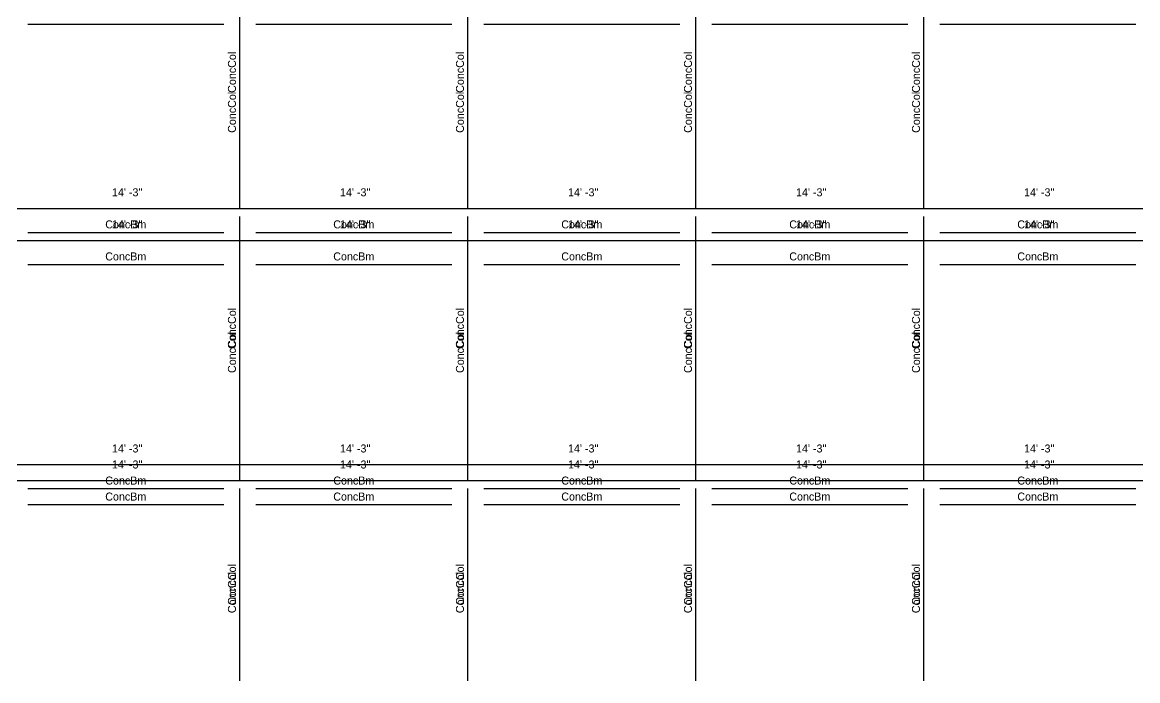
# Model space of a CAD drawing. Extents: x -38 to 2998, y -195 to 11529.
# Drawn here: x 753 to 1589, y 2928 to 3421 of the extents above; entities that cross this region are included whole.
import ezdxf
from ezdxf.enums import TextEntityAlignment as Align

# ---------------------------------------------------------------- set-up
doc = ezdxf.new("R2010")
doc.units = 0
doc.header["$MEASUREMENT"] = 0
doc.layers.get('0').update_dxf_attribs({"linetype": 'CONTINUOUS'})
for name, color, linetype in [('CENTERLINES', 7, 'CONTINUOUS'), ('DIMENSIONS', 4, 'CONTINUOUS'), ('TEXT', 5, 'CONTINUOUS')]:
    doc.layers.add(name, color=color, linetype=linetype)
doc.dimstyles.get("Standard").update_dxf_attribs({"dimtxt": 0.18, "dimasz": 0.18, "dimexe": 0.18, "dimexo": 0.0625, "dimgap": 0.09, "dimtad": 0, "dimtih": 1, "dimtoh": 1, "dimdec": 4, "dimzin": 0, "dimtxsty": 'STANDARD', "dimcen": 0.09, "dimazin": 3, "dimtfac": 1, "dimtdec": 4, "dimtofl": 0, "dimtmove": 0, "dimatfit": 3, "dimtolj": 1, "dimtzin": 0})

# ---------------------------------------------------------------- blocks, each defined once
blk = doc.blocks.new('*D2135')
at = {"color": 1, "linetype": 'BYBLOCK'}
for points in [[(749.73, 3094.77), (748.67, 3093.71), (741.25, 3086.29), (740.19, 3085.23)], [(920.73, 3094.77), (919.67, 3093.71), (912.25, 3086.29), (911.19, 3085.23)]]:
    blk.add_solid(points, dxfattribs=at)
at = {"layer": 'DIMENSIONS', "color": 9, "linetype": 'BYBLOCK'}
for p, q in [((744.96, 3090), (744.96, 3108)), ((915.96, 3090), (915.96, 3108))]:
    blk.add_line(p, q, dxfattribs=at)
at = {"layer": 'DIMENSIONS', "color": 0, "linetype": 'BYBLOCK'}
blk.add_line((744.96, 3090), (915.96, 3090), dxfattribs=at)
at = {"layer": 'DIMENSIONS', "color": 0, "linetype": 'BYBLOCK', "insert": (830.46, 3102), "char_height": 6, "attachment_point": 5}
blk.add_mtext("\\A1; 14' -3''", dxfattribs=at)
blk = doc.blocks.new('*D2136')
at = {"color": 1, "linetype": 'BYBLOCK'}
for points in [[(920.73, 3094.77), (919.67, 3093.71), (912.25, 3086.29), (911.19, 3085.23)], [(1091.73, 3094.77), (1090.67, 3093.71), (1083.25, 3086.29), (1082.19, 3085.23)]]:
    blk.add_solid(points, dxfattribs=at)
at = {"layer": 'DIMENSIONS', "color": 9, "linetype": 'BYBLOCK'}
for p, q in [((915.96, 3090), (915.96, 3108)), ((1086.96, 3090), (1086.96, 3108))]:
    blk.add_line(p, q, dxfattribs=at)
at = {"layer": 'DIMENSIONS', "color": 0, "linetype": 'BYBLOCK'}
blk.add_line((915.96, 3090), (1086.96, 3090), dxfattribs=at)
at = {"layer": 'DIMENSIONS', "color": 0, "linetype": 'BYBLOCK', "insert": (1001.46, 3102), "char_height": 6, "attachment_point": 5}
blk.add_mtext("\\A1; 14' -3''", dxfattribs=at)
blk = doc.blocks.new('*D2137')
at = {"color": 1, "linetype": 'BYBLOCK'}
for points in [[(1091.73, 3094.77), (1090.67, 3093.71), (1083.25, 3086.29), (1082.19, 3085.23)], [(1262.73, 3094.77), (1261.67, 3093.71), (1254.25, 3086.29), (1253.19, 3085.23)]]:
    blk.add_solid(points, dxfattribs=at)
at = {"layer": 'DIMENSIONS', "color": 9, "linetype": 'BYBLOCK'}
for p, q in [((1086.96, 3090), (1086.96, 3108)), ((1257.96, 3090), (1257.96, 3108))]:
    blk.add_line(p, q, dxfattribs=at)
at = {"layer": 'DIMENSIONS', "color": 0, "linetype": 'BYBLOCK'}
blk.add_line((1086.96, 3090), (1257.96, 3090), dxfattribs=at)
at = {"layer": 'DIMENSIONS', "color": 0, "linetype": 'BYBLOCK', "insert": (1172.46, 3102), "char_height": 6, "attachment_point": 5}
blk.add_mtext("\\A1; 14' -3''", dxfattribs=at)
blk = doc.blocks.new('*D2138')
at = {"color": 1, "linetype": 'BYBLOCK'}
for points in [[(1262.73, 3094.77), (1261.67, 3093.71), (1254.25, 3086.29), (1253.19, 3085.23)], [(1433.73, 3094.77), (1432.67, 3093.71), (1425.25, 3086.29), (1424.19, 3085.23)]]:
    blk.add_solid(points, dxfattribs=at)
at = {"layer": 'DIMENSIONS', "color": 9, "linetype": 'BYBLOCK'}
for p, q in [((1257.96, 3090), (1257.96, 3108)), ((1428.96, 3090), (1428.96, 3108))]:
    blk.add_line(p, q, dxfattribs=at)
at = {"layer": 'DIMENSIONS', "color": 0, "linetype": 'BYBLOCK'}
blk.add_line((1257.96, 3090), (1428.96, 3090), dxfattribs=at)
at = {"layer": 'DIMENSIONS', "color": 0, "linetype": 'BYBLOCK', "insert": (1343.46, 3102), "char_height": 6, "attachment_point": 5}
blk.add_mtext("\\A1; 14' -3''", dxfattribs=at)
blk = doc.blocks.new('*D2139')
at = {"color": 1, "linetype": 'BYBLOCK'}
for points in [[(1433.73, 3094.77), (1432.67, 3093.71), (1425.25, 3086.29), (1424.19, 3085.23)], [(1604.73, 3094.77), (1603.67, 3093.71), (1596.25, 3086.29), (1595.19, 3085.23)]]:
    blk.add_solid(points, dxfattribs=at)
at = {"layer": 'DIMENSIONS', "color": 9, "linetype": 'BYBLOCK'}
for p, q in [((1428.96, 3090), (1428.96, 3108)), ((1599.96, 3090), (1599.96, 3108))]:
    blk.add_line(p, q, dxfattribs=at)
at = {"layer": 'DIMENSIONS', "color": 0, "linetype": 'BYBLOCK'}
blk.add_line((1428.96, 3090), (1599.96, 3090), dxfattribs=at)
at = {"layer": 'DIMENSIONS', "color": 0, "linetype": 'BYBLOCK', "insert": (1514.46, 3102), "char_height": 6, "attachment_point": 5}
blk.add_mtext("\\A1; 14' -3''", dxfattribs=at)
blk = doc.blocks.new('*D2156')
at = {"color": 1, "linetype": 'BYBLOCK'}
for points in [[(749.73, 3286.77), (748.67, 3285.71), (741.25, 3278.29), (740.19, 3277.23)], [(920.73, 3286.77), (919.67, 3285.71), (912.25, 3278.29), (911.19, 3277.23)]]:
    blk.add_solid(points, dxfattribs=at)
at = {"layer": 'DIMENSIONS', "color": 9, "linetype": 'BYBLOCK'}
for p, q in [((744.96, 3282), (744.96, 3300)), ((915.96, 3282), (915.96, 3300))]:
    blk.add_line(p, q, dxfattribs=at)
at = {"layer": 'DIMENSIONS', "color": 0, "linetype": 'BYBLOCK'}
blk.add_line((744.96, 3282), (915.96, 3282), dxfattribs=at)
at = {"layer": 'DIMENSIONS', "color": 0, "linetype": 'BYBLOCK', "insert": (830.46, 3294), "char_height": 6, "attachment_point": 5}
blk.add_mtext("\\A1; 14' -3''", dxfattribs=at)
blk = doc.blocks.new('*D2157')
at = {"color": 1, "linetype": 'BYBLOCK'}
for points in [[(920.73, 3286.77), (919.67, 3285.71), (912.25, 3278.29), (911.19, 3277.23)], [(1091.73, 3286.77), (1090.67, 3285.71), (1083.25, 3278.29), (1082.19, 3277.23)]]:
    blk.add_solid(points, dxfattribs=at)
at = {"layer": 'DIMENSIONS', "color": 9, "linetype": 'BYBLOCK'}
for p, q in [((915.96, 3282), (915.96, 3300)), ((1086.96, 3282), (1086.96, 3300))]:
    blk.add_line(p, q, dxfattribs=at)
at = {"layer": 'DIMENSIONS', "color": 0, "linetype": 'BYBLOCK'}
blk.add_line((915.96, 3282), (1086.96, 3282), dxfattribs=at)
at = {"layer": 'DIMENSIONS', "color": 0, "linetype": 'BYBLOCK', "insert": (1001.46, 3294), "char_height": 6, "attachment_point": 5}
blk.add_mtext("\\A1; 14' -3''", dxfattribs=at)
blk = doc.blocks.new('*D2158')
at = {"color": 1, "linetype": 'BYBLOCK'}
for points in [[(1091.73, 3286.77), (1090.67, 3285.71), (1083.25, 3278.29), (1082.19, 3277.23)], [(1262.73, 3286.77), (1261.67, 3285.71), (1254.25, 3278.29), (1253.19, 3277.23)]]:
    blk.add_solid(points, dxfattribs=at)
at = {"layer": 'DIMENSIONS', "color": 9, "linetype": 'BYBLOCK'}
for p, q in [((1086.96, 3282), (1086.96, 3300)), ((1257.96, 3282), (1257.96, 3300))]:
    blk.add_line(p, q, dxfattribs=at)
at = {"layer": 'DIMENSIONS', "color": 0, "linetype": 'BYBLOCK'}
blk.add_line((1086.96, 3282), (1257.96, 3282), dxfattribs=at)
at = {"layer": 'DIMENSIONS', "color": 0, "linetype": 'BYBLOCK', "insert": (1172.46, 3294), "char_height": 6, "attachment_point": 5}
blk.add_mtext("\\A1; 14' -3''", dxfattribs=at)
blk = doc.blocks.new('*D2159')
at = {"color": 1, "linetype": 'BYBLOCK'}
for points in [[(1262.73, 3286.77), (1261.67, 3285.71), (1254.25, 3278.29), (1253.19, 3277.23)], [(1433.73, 3286.77), (1432.67, 3285.71), (1425.25, 3278.29), (1424.19, 3277.23)]]:
    blk.add_solid(points, dxfattribs=at)
at = {"layer": 'DIMENSIONS', "color": 9, "linetype": 'BYBLOCK'}
for p, q in [((1257.96, 3282), (1257.96, 3300)), ((1428.96, 3282), (1428.96, 3300))]:
    blk.add_line(p, q, dxfattribs=at)
at = {"layer": 'DIMENSIONS', "color": 0, "linetype": 'BYBLOCK'}
blk.add_line((1257.96, 3282), (1428.96, 3282), dxfattribs=at)
at = {"layer": 'DIMENSIONS', "color": 0, "linetype": 'BYBLOCK', "insert": (1343.46, 3294), "char_height": 6, "attachment_point": 5}
blk.add_mtext("\\A1; 14' -3''", dxfattribs=at)
blk = doc.blocks.new('*D2160')
at = {"color": 1, "linetype": 'BYBLOCK'}
for points in [[(1433.73, 3286.77), (1432.67, 3285.71), (1425.25, 3278.29), (1424.19, 3277.23)], [(1604.73, 3286.77), (1603.67, 3285.71), (1596.25, 3278.29), (1595.19, 3277.23)]]:
    blk.add_solid(points, dxfattribs=at)
at = {"layer": 'DIMENSIONS', "color": 9, "linetype": 'BYBLOCK'}
for p, q in [((1428.96, 3282), (1428.96, 3300)), ((1599.96, 3282), (1599.96, 3300))]:
    blk.add_line(p, q, dxfattribs=at)
at = {"layer": 'DIMENSIONS', "color": 0, "linetype": 'BYBLOCK'}
blk.add_line((1428.96, 3282), (1599.96, 3282), dxfattribs=at)
at = {"layer": 'DIMENSIONS', "color": 0, "linetype": 'BYBLOCK', "insert": (1514.46, 3294), "char_height": 6, "attachment_point": 5}
blk.add_mtext("\\A1; 14' -3''", dxfattribs=at)
blk = doc.blocks.new('*D2626')
at = {"color": 1, "linetype": 'BYBLOCK'}
for points in [[(749.73, 3082.77), (748.67, 3081.71), (741.25, 3074.29), (740.19, 3073.23)], [(920.73, 3082.77), (919.67, 3081.71), (912.25, 3074.29), (911.19, 3073.23)]]:
    blk.add_solid(points, dxfattribs=at)
at = {"layer": 'DIMENSIONS', "color": 9, "linetype": 'BYBLOCK'}
for p, q in [((744.96, 3078), (744.96, 3096)), ((915.96, 3078), (915.96, 3096))]:
    blk.add_line(p, q, dxfattribs=at)
at = {"layer": 'DIMENSIONS', "color": 0, "linetype": 'BYBLOCK'}
blk.add_line((744.96, 3078), (915.96, 3078), dxfattribs=at)
at = {"layer": 'DIMENSIONS', "color": 0, "linetype": 'BYBLOCK', "insert": (830.46, 3090), "char_height": 6, "attachment_point": 5}
blk.add_mtext("\\A1; 14' -3''", dxfattribs=at)
blk = doc.blocks.new('*D2627')
at = {"color": 1, "linetype": 'BYBLOCK'}
for points in [[(920.73, 3082.77), (919.67, 3081.71), (912.25, 3074.29), (911.19, 3073.23)], [(1091.73, 3082.77), (1090.67, 3081.71), (1083.25, 3074.29), (1082.19, 3073.23)]]:
    blk.add_solid(points, dxfattribs=at)
at = {"layer": 'DIMENSIONS', "color": 9, "linetype": 'BYBLOCK'}
for p, q in [((915.96, 3078), (915.96, 3096)), ((1086.96, 3078), (1086.96, 3096))]:
    blk.add_line(p, q, dxfattribs=at)
at = {"layer": 'DIMENSIONS', "color": 0, "linetype": 'BYBLOCK'}
blk.add_line((915.96, 3078), (1086.96, 3078), dxfattribs=at)
at = {"layer": 'DIMENSIONS', "color": 0, "linetype": 'BYBLOCK', "insert": (1001.46, 3090), "char_height": 6, "attachment_point": 5}
blk.add_mtext("\\A1; 14' -3''", dxfattribs=at)
blk = doc.blocks.new('*D2628')
at = {"color": 1, "linetype": 'BYBLOCK'}
for points in [[(1091.73, 3082.77), (1090.67, 3081.71), (1083.25, 3074.29), (1082.19, 3073.23)], [(1262.73, 3082.77), (1261.67, 3081.71), (1254.25, 3074.29), (1253.19, 3073.23)]]:
    blk.add_solid(points, dxfattribs=at)
at = {"layer": 'DIMENSIONS', "color": 9, "linetype": 'BYBLOCK'}
for p, q in [((1086.96, 3078), (1086.96, 3096)), ((1257.96, 3078), (1257.96, 3096))]:
    blk.add_line(p, q, dxfattribs=at)
at = {"layer": 'DIMENSIONS', "color": 0, "linetype": 'BYBLOCK'}
blk.add_line((1086.96, 3078), (1257.96, 3078), dxfattribs=at)
at = {"layer": 'DIMENSIONS', "color": 0, "linetype": 'BYBLOCK', "insert": (1172.46, 3090), "char_height": 6, "attachment_point": 5}
blk.add_mtext("\\A1; 14' -3''", dxfattribs=at)
blk = doc.blocks.new('*D2629')
at = {"color": 1, "linetype": 'BYBLOCK'}
for points in [[(1262.73, 3082.77), (1261.67, 3081.71), (1254.25, 3074.29), (1253.19, 3073.23)], [(1433.73, 3082.77), (1432.67, 3081.71), (1425.25, 3074.29), (1424.19, 3073.23)]]:
    blk.add_solid(points, dxfattribs=at)
at = {"layer": 'DIMENSIONS', "color": 9, "linetype": 'BYBLOCK'}
for p, q in [((1257.96, 3078), (1257.96, 3096)), ((1428.96, 3078), (1428.96, 3096))]:
    blk.add_line(p, q, dxfattribs=at)
at = {"layer": 'DIMENSIONS', "color": 0, "linetype": 'BYBLOCK'}
blk.add_line((1257.96, 3078), (1428.96, 3078), dxfattribs=at)
at = {"layer": 'DIMENSIONS', "color": 0, "linetype": 'BYBLOCK', "insert": (1343.46, 3090), "char_height": 6, "attachment_point": 5}
blk.add_mtext("\\A1; 14' -3''", dxfattribs=at)
blk = doc.blocks.new('*D2630')
at = {"color": 1, "linetype": 'BYBLOCK'}
for points in [[(1433.73, 3082.77), (1432.67, 3081.71), (1425.25, 3074.29), (1424.19, 3073.23)], [(1604.73, 3082.77), (1603.67, 3081.71), (1596.25, 3074.29), (1595.19, 3073.23)]]:
    blk.add_solid(points, dxfattribs=at)
at = {"layer": 'DIMENSIONS', "color": 9, "linetype": 'BYBLOCK'}
for p, q in [((1428.96, 3078), (1428.96, 3096)), ((1599.96, 3078), (1599.96, 3096))]:
    blk.add_line(p, q, dxfattribs=at)
at = {"layer": 'DIMENSIONS', "color": 0, "linetype": 'BYBLOCK'}
blk.add_line((1428.96, 3078), (1599.96, 3078), dxfattribs=at)
at = {"layer": 'DIMENSIONS', "color": 0, "linetype": 'BYBLOCK', "insert": (1514.46, 3090), "char_height": 6, "attachment_point": 5}
blk.add_mtext("\\A1; 14' -3''", dxfattribs=at)
blk = doc.blocks.new('*D2647')
at = {"color": 1, "linetype": 'BYBLOCK'}
for points in [[(749.73, 3262.77), (748.67, 3261.71), (741.25, 3254.29), (740.19, 3253.23)], [(920.73, 3262.77), (919.67, 3261.71), (912.25, 3254.29), (911.19, 3253.23)]]:
    blk.add_solid(points, dxfattribs=at)
at = {"layer": 'DIMENSIONS', "color": 9, "linetype": 'BYBLOCK'}
for p, q in [((744.96, 3258), (744.96, 3276)), ((915.96, 3258), (915.96, 3276))]:
    blk.add_line(p, q, dxfattribs=at)
at = {"layer": 'DIMENSIONS', "color": 0, "linetype": 'BYBLOCK'}
blk.add_line((744.96, 3258), (915.96, 3258), dxfattribs=at)
at = {"layer": 'DIMENSIONS', "color": 0, "linetype": 'BYBLOCK', "insert": (830.46, 3270), "char_height": 6, "attachment_point": 5}
blk.add_mtext("\\A1; 14' -3''", dxfattribs=at)
blk = doc.blocks.new('*D2648')
at = {"color": 1, "linetype": 'BYBLOCK'}
for points in [[(920.73, 3262.77), (919.67, 3261.71), (912.25, 3254.29), (911.19, 3253.23)], [(1091.73, 3262.77), (1090.67, 3261.71), (1083.25, 3254.29), (1082.19, 3253.23)]]:
    blk.add_solid(points, dxfattribs=at)
at = {"layer": 'DIMENSIONS', "color": 9, "linetype": 'BYBLOCK'}
for p, q in [((915.96, 3258), (915.96, 3276)), ((1086.96, 3258), (1086.96, 3276))]:
    blk.add_line(p, q, dxfattribs=at)
at = {"layer": 'DIMENSIONS', "color": 0, "linetype": 'BYBLOCK'}
blk.add_line((915.96, 3258), (1086.96, 3258), dxfattribs=at)
at = {"layer": 'DIMENSIONS', "color": 0, "linetype": 'BYBLOCK', "insert": (1001.46, 3270), "char_height": 6, "attachment_point": 5}
blk.add_mtext("\\A1; 14' -3''", dxfattribs=at)
blk = doc.blocks.new('*D2649')
at = {"color": 1, "linetype": 'BYBLOCK'}
for points in [[(1091.73, 3262.77), (1090.67, 3261.71), (1083.25, 3254.29), (1082.19, 3253.23)], [(1262.73, 3262.77), (1261.67, 3261.71), (1254.25, 3254.29), (1253.19, 3253.23)]]:
    blk.add_solid(points, dxfattribs=at)
at = {"layer": 'DIMENSIONS', "color": 9, "linetype": 'BYBLOCK'}
for p, q in [((1086.96, 3258), (1086.96, 3276)), ((1257.96, 3258), (1257.96, 3276))]:
    blk.add_line(p, q, dxfattribs=at)
at = {"layer": 'DIMENSIONS', "color": 0, "linetype": 'BYBLOCK'}
blk.add_line((1086.96, 3258), (1257.96, 3258), dxfattribs=at)
at = {"layer": 'DIMENSIONS', "color": 0, "linetype": 'BYBLOCK', "insert": (1172.46, 3270), "char_height": 6, "attachment_point": 5}
blk.add_mtext("\\A1; 14' -3''", dxfattribs=at)
blk = doc.blocks.new('*D2650')
at = {"color": 1, "linetype": 'BYBLOCK'}
for points in [[(1262.73, 3262.77), (1261.67, 3261.71), (1254.25, 3254.29), (1253.19, 3253.23)], [(1433.73, 3262.77), (1432.67, 3261.71), (1425.25, 3254.29), (1424.19, 3253.23)]]:
    blk.add_solid(points, dxfattribs=at)
at = {"layer": 'DIMENSIONS', "color": 9, "linetype": 'BYBLOCK'}
for p, q in [((1257.96, 3258), (1257.96, 3276)), ((1428.96, 3258), (1428.96, 3276))]:
    blk.add_line(p, q, dxfattribs=at)
at = {"layer": 'DIMENSIONS', "color": 0, "linetype": 'BYBLOCK'}
blk.add_line((1257.96, 3258), (1428.96, 3258), dxfattribs=at)
at = {"layer": 'DIMENSIONS', "color": 0, "linetype": 'BYBLOCK', "insert": (1343.46, 3270), "char_height": 6, "attachment_point": 5}
blk.add_mtext("\\A1; 14' -3''", dxfattribs=at)
blk = doc.blocks.new('*D2651')
at = {"color": 1, "linetype": 'BYBLOCK'}
for points in [[(1433.73, 3262.77), (1432.67, 3261.71), (1425.25, 3254.29), (1424.19, 3253.23)], [(1604.73, 3262.77), (1603.67, 3261.71), (1596.25, 3254.29), (1595.19, 3253.23)]]:
    blk.add_solid(points, dxfattribs=at)
at = {"layer": 'DIMENSIONS', "color": 9, "linetype": 'BYBLOCK'}
for p, q in [((1428.96, 3258), (1428.96, 3276)), ((1599.96, 3258), (1599.96, 3276))]:
    blk.add_line(p, q, dxfattribs=at)
at = {"layer": 'DIMENSIONS', "color": 0, "linetype": 'BYBLOCK'}
blk.add_line((1428.96, 3258), (1599.96, 3258), dxfattribs=at)
at = {"layer": 'DIMENSIONS', "color": 0, "linetype": 'BYBLOCK', "insert": (1514.46, 3270), "char_height": 6, "attachment_point": 5}
blk.add_mtext("\\A1; 14' -3''", dxfattribs=at)
blk = doc.blocks.new('*D3096')
at = {"color": 1, "linetype": 'BYBLOCK'}
for points in [[(749.73, 3082.77), (748.67, 3081.71), (741.25, 3074.29), (740.19, 3073.23)], [(920.73, 3082.77), (919.67, 3081.71), (912.25, 3074.29), (911.19, 3073.23)]]:
    blk.add_solid(points, dxfattribs=at)
at = {"layer": 'DIMENSIONS', "color": 9, "linetype": 'BYBLOCK'}
for p, q in [((744.96, 3078), (744.96, 3096)), ((915.96, 3078), (915.96, 3096))]:
    blk.add_line(p, q, dxfattribs=at)
at = {"layer": 'DIMENSIONS', "color": 0, "linetype": 'BYBLOCK'}
blk.add_line((744.96, 3078), (915.96, 3078), dxfattribs=at)
at = {"layer": 'DIMENSIONS', "color": 0, "linetype": 'BYBLOCK', "insert": (830.46, 3090), "char_height": 6, "attachment_point": 5}
blk.add_mtext("\\A1; 14' -3''", dxfattribs=at)
blk = doc.blocks.new('*D3097')
at = {"color": 1, "linetype": 'BYBLOCK'}
for points in [[(920.73, 3082.77), (919.67, 3081.71), (912.25, 3074.29), (911.19, 3073.23)], [(1091.73, 3082.77), (1090.67, 3081.71), (1083.25, 3074.29), (1082.19, 3073.23)]]:
    blk.add_solid(points, dxfattribs=at)
at = {"layer": 'DIMENSIONS', "color": 9, "linetype": 'BYBLOCK'}
for p, q in [((915.96, 3078), (915.96, 3096)), ((1086.96, 3078), (1086.96, 3096))]:
    blk.add_line(p, q, dxfattribs=at)
at = {"layer": 'DIMENSIONS', "color": 0, "linetype": 'BYBLOCK'}
blk.add_line((915.96, 3078), (1086.96, 3078), dxfattribs=at)
at = {"layer": 'DIMENSIONS', "color": 0, "linetype": 'BYBLOCK', "insert": (1001.46, 3090), "char_height": 6, "attachment_point": 5}
blk.add_mtext("\\A1; 14' -3''", dxfattribs=at)
blk = doc.blocks.new('*D3098')
at = {"color": 1, "linetype": 'BYBLOCK'}
for points in [[(1091.73, 3082.77), (1090.67, 3081.71), (1083.25, 3074.29), (1082.19, 3073.23)], [(1262.73, 3082.77), (1261.67, 3081.71), (1254.25, 3074.29), (1253.19, 3073.23)]]:
    blk.add_solid(points, dxfattribs=at)
at = {"layer": 'DIMENSIONS', "color": 9, "linetype": 'BYBLOCK'}
for p, q in [((1086.96, 3078), (1086.96, 3096)), ((1257.96, 3078), (1257.96, 3096))]:
    blk.add_line(p, q, dxfattribs=at)
at = {"layer": 'DIMENSIONS', "color": 0, "linetype": 'BYBLOCK'}
blk.add_line((1086.96, 3078), (1257.96, 3078), dxfattribs=at)
at = {"layer": 'DIMENSIONS', "color": 0, "linetype": 'BYBLOCK', "insert": (1172.46, 3090), "char_height": 6, "attachment_point": 5}
blk.add_mtext("\\A1; 14' -3''", dxfattribs=at)
blk = doc.blocks.new('*D3099')
at = {"color": 1, "linetype": 'BYBLOCK'}
for points in [[(1262.73, 3082.77), (1261.67, 3081.71), (1254.25, 3074.29), (1253.19, 3073.23)], [(1433.73, 3082.77), (1432.67, 3081.71), (1425.25, 3074.29), (1424.19, 3073.23)]]:
    blk.add_solid(points, dxfattribs=at)
at = {"layer": 'DIMENSIONS', "color": 9, "linetype": 'BYBLOCK'}
for p, q in [((1257.96, 3078), (1257.96, 3096)), ((1428.96, 3078), (1428.96, 3096))]:
    blk.add_line(p, q, dxfattribs=at)
at = {"layer": 'DIMENSIONS', "color": 0, "linetype": 'BYBLOCK'}
blk.add_line((1257.96, 3078), (1428.96, 3078), dxfattribs=at)
at = {"layer": 'DIMENSIONS', "color": 0, "linetype": 'BYBLOCK', "insert": (1343.46, 3090), "char_height": 6, "attachment_point": 5}
blk.add_mtext("\\A1; 14' -3''", dxfattribs=at)
blk = doc.blocks.new('*D3100')
at = {"color": 1, "linetype": 'BYBLOCK'}
for points in [[(1433.73, 3082.77), (1432.67, 3081.71), (1425.25, 3074.29), (1424.19, 3073.23)], [(1604.73, 3082.77), (1603.67, 3081.71), (1596.25, 3074.29), (1595.19, 3073.23)]]:
    blk.add_solid(points, dxfattribs=at)
at = {"layer": 'DIMENSIONS', "color": 9, "linetype": 'BYBLOCK'}
for p, q in [((1428.96, 3078), (1428.96, 3096)), ((1599.96, 3078), (1599.96, 3096))]:
    blk.add_line(p, q, dxfattribs=at)
at = {"layer": 'DIMENSIONS', "color": 0, "linetype": 'BYBLOCK'}
blk.add_line((1428.96, 3078), (1599.96, 3078), dxfattribs=at)
at = {"layer": 'DIMENSIONS', "color": 0, "linetype": 'BYBLOCK', "insert": (1514.46, 3090), "char_height": 6, "attachment_point": 5}
blk.add_mtext("\\A1; 14' -3''", dxfattribs=at)
blk = doc.blocks.new('*D3117')
at = {"color": 1, "linetype": 'BYBLOCK'}
for points in [[(749.73, 3262.77), (748.67, 3261.71), (741.25, 3254.29), (740.19, 3253.23)], [(920.73, 3262.77), (919.67, 3261.71), (912.25, 3254.29), (911.19, 3253.23)]]:
    blk.add_solid(points, dxfattribs=at)
at = {"layer": 'DIMENSIONS', "color": 9, "linetype": 'BYBLOCK'}
for p, q in [((744.96, 3258), (744.96, 3276)), ((915.96, 3258), (915.96, 3276))]:
    blk.add_line(p, q, dxfattribs=at)
at = {"layer": 'DIMENSIONS', "color": 0, "linetype": 'BYBLOCK'}
blk.add_line((744.96, 3258), (915.96, 3258), dxfattribs=at)
at = {"layer": 'DIMENSIONS', "color": 0, "linetype": 'BYBLOCK', "insert": (830.46, 3270), "char_height": 6, "attachment_point": 5}
blk.add_mtext("\\A1; 14' -3''", dxfattribs=at)
blk = doc.blocks.new('*D3118')
at = {"color": 1, "linetype": 'BYBLOCK'}
for points in [[(920.73, 3262.77), (919.67, 3261.71), (912.25, 3254.29), (911.19, 3253.23)], [(1091.73, 3262.77), (1090.67, 3261.71), (1083.25, 3254.29), (1082.19, 3253.23)]]:
    blk.add_solid(points, dxfattribs=at)
at = {"layer": 'DIMENSIONS', "color": 9, "linetype": 'BYBLOCK'}
for p, q in [((915.96, 3258), (915.96, 3276)), ((1086.96, 3258), (1086.96, 3276))]:
    blk.add_line(p, q, dxfattribs=at)
at = {"layer": 'DIMENSIONS', "color": 0, "linetype": 'BYBLOCK'}
blk.add_line((915.96, 3258), (1086.96, 3258), dxfattribs=at)
at = {"layer": 'DIMENSIONS', "color": 0, "linetype": 'BYBLOCK', "insert": (1001.46, 3270), "char_height": 6, "attachment_point": 5}
blk.add_mtext("\\A1; 14' -3''", dxfattribs=at)
blk = doc.blocks.new('*D3119')
at = {"color": 1, "linetype": 'BYBLOCK'}
for points in [[(1091.73, 3262.77), (1090.67, 3261.71), (1083.25, 3254.29), (1082.19, 3253.23)], [(1262.73, 3262.77), (1261.67, 3261.71), (1254.25, 3254.29), (1253.19, 3253.23)]]:
    blk.add_solid(points, dxfattribs=at)
at = {"layer": 'DIMENSIONS', "color": 9, "linetype": 'BYBLOCK'}
for p, q in [((1086.96, 3258), (1086.96, 3276)), ((1257.96, 3258), (1257.96, 3276))]:
    blk.add_line(p, q, dxfattribs=at)
at = {"layer": 'DIMENSIONS', "color": 0, "linetype": 'BYBLOCK'}
blk.add_line((1086.96, 3258), (1257.96, 3258), dxfattribs=at)
at = {"layer": 'DIMENSIONS', "color": 0, "linetype": 'BYBLOCK', "insert": (1172.46, 3270), "char_height": 6, "attachment_point": 5}
blk.add_mtext("\\A1; 14' -3''", dxfattribs=at)
blk = doc.blocks.new('*D3120')
at = {"color": 1, "linetype": 'BYBLOCK'}
for points in [[(1262.73, 3262.77), (1261.67, 3261.71), (1254.25, 3254.29), (1253.19, 3253.23)], [(1433.73, 3262.77), (1432.67, 3261.71), (1425.25, 3254.29), (1424.19, 3253.23)]]:
    blk.add_solid(points, dxfattribs=at)
at = {"layer": 'DIMENSIONS', "color": 9, "linetype": 'BYBLOCK'}
for p, q in [((1257.96, 3258), (1257.96, 3276)), ((1428.96, 3258), (1428.96, 3276))]:
    blk.add_line(p, q, dxfattribs=at)
at = {"layer": 'DIMENSIONS', "color": 0, "linetype": 'BYBLOCK'}
blk.add_line((1257.96, 3258), (1428.96, 3258), dxfattribs=at)
at = {"layer": 'DIMENSIONS', "color": 0, "linetype": 'BYBLOCK', "insert": (1343.46, 3270), "char_height": 6, "attachment_point": 5}
blk.add_mtext("\\A1; 14' -3''", dxfattribs=at)
blk = doc.blocks.new('*D3121')
at = {"color": 1, "linetype": 'BYBLOCK'}
for points in [[(1433.73, 3262.77), (1432.67, 3261.71), (1425.25, 3254.29), (1424.19, 3253.23)], [(1604.73, 3262.77), (1603.67, 3261.71), (1596.25, 3254.29), (1595.19, 3253.23)]]:
    blk.add_solid(points, dxfattribs=at)
at = {"layer": 'DIMENSIONS', "color": 9, "linetype": 'BYBLOCK'}
for p, q in [((1428.96, 3258), (1428.96, 3276)), ((1599.96, 3258), (1599.96, 3276))]:
    blk.add_line(p, q, dxfattribs=at)
at = {"layer": 'DIMENSIONS', "color": 0, "linetype": 'BYBLOCK'}
blk.add_line((1428.96, 3258), (1599.96, 3258), dxfattribs=at)
at = {"layer": 'DIMENSIONS', "color": 0, "linetype": 'BYBLOCK', "insert": (1514.46, 3270), "char_height": 6, "attachment_point": 5}
blk.add_mtext("\\A1; 14' -3''", dxfattribs=at)

msp = doc.modelspace()

# ---------------------------------------------------------------- linework, layer by layer
at = {"layer": 'CENTERLINES', "color": 0, "linetype": 'CONTINUOUS'}
for p, q in [((915.96, 3312), (915.96, 3456)), ((1086.96, 3312), (1086.96, 3456)), ((1257.96, 3312), (1257.96, 3456)), ((1428.96, 3312), (1428.96, 3456)), ((756.96, 3420), (903.96, 3420)), ((756.96, 3420), (903.96, 3420)), ((915.96, 3288), (915.96, 3420)), ((915.96, 3288), (915.96, 3420)), ((927.96, 3420), (1074.96, 3420)), ((927.96, 3420), (1074.96, 3420)), ((1086.96, 3288), (1086.96, 3420)), ((1086.96, 3288), (1086.96, 3420)), ((1098.96, 3420), (1245.96, 3420)), ((1098.96, 3420), (1245.96, 3420)), ((1257.96, 3288), (1257.96, 3420)), ((1257.96, 3288), (1257.96, 3420)), ((1269.96, 3420), (1416.96, 3420)), ((1269.96, 3420), (1416.96, 3420)), ((1428.96, 3288), (1428.96, 3420)), ((1428.96, 3288), (1428.96, 3420)), ((1440.96, 3420), (1587.96, 3420)), ((1440.96, 3420), (1587.96, 3420)), ((756.96, 3264), (903.96, 3264)), ((915.96, 3120), (915.96, 3264)), ((927.96, 3264), (1074.96, 3264)), ((1086.96, 3120), (1086.96, 3264)), ((1098.96, 3264), (1245.96, 3264)), ((1257.96, 3120), (1257.96, 3264)), ((1269.96, 3264), (1416.96, 3264)), ((1428.96, 3120), (1428.96, 3264)), ((1440.96, 3264), (1587.96, 3264)), ((756.96, 3240), (903.96, 3240)), ((756.96, 3240), (903.96, 3240)), ((915.96, 3108), (915.96, 3240)), ((915.96, 3108), (915.96, 3240)), ((927.96, 3240), (1074.96, 3240)), ((927.96, 3240), (1074.96, 3240)), ((1086.96, 3108), (1086.96, 3240)), ((1086.96, 3108), (1086.96, 3240)), ((1098.96, 3240), (1245.96, 3240)), ((1098.96, 3240), (1245.96, 3240)), ((1257.96, 3108), (1257.96, 3240)), ((1257.96, 3108), (1257.96, 3240)), ((1269.96, 3240), (1416.96, 3240)), ((1269.96, 3240), (1416.96, 3240)), ((1428.96, 3108), (1428.96, 3240)), ((1428.96, 3108), (1428.96, 3240)), ((1440.96, 3240), (1587.96, 3240)), ((1440.96, 3240), (1587.96, 3240)), ((756.96, 3072), (903.96, 3072)), ((915.96, 2928), (915.96, 3072)), ((927.96, 3072), (1074.96, 3072)), ((1086.96, 2928), (1086.96, 3072)), ((1098.96, 3072), (1245.96, 3072)), ((1257.96, 2928), (1257.96, 3072)), ((1269.96, 3072), (1416.96, 3072)), ((1428.96, 2928), (1428.96, 3072)), ((1440.96, 3072), (1587.96, 3072)), ((756.96, 3060), (903.96, 3060)), ((756.96, 3060), (903.96, 3060)), ((915.96, 2928), (915.96, 3060)), ((915.96, 2928), (915.96, 3060)), ((927.96, 3060), (1074.96, 3060)), ((927.96, 3060), (1074.96, 3060)), ((1086.96, 2928), (1086.96, 3060)), ((1086.96, 2928), (1086.96, 3060)), ((1098.96, 3060), (1245.96, 3060)), ((1098.96, 3060), (1245.96, 3060)), ((1257.96, 2928), (1257.96, 3060)), ((1257.96, 2928), (1257.96, 3060)), ((1269.96, 3060), (1416.96, 3060)), ((1269.96, 3060), (1416.96, 3060)), ((1428.96, 2928), (1428.96, 3060)), ((1428.96, 2928), (1428.96, 3060)), ((1440.96, 3060), (1587.96, 3060)), ((1440.96, 3060), (1587.96, 3060))]:
    msp.add_line(p, q, dxfattribs=at)

# ---------------------------------------------------------------- texts
at = {"layer": 'TEXT', "color": 0}
for p in [(909.96, 3384), (1080.96, 3384), (1251.96, 3384), (1422.96, 3384), (909.96, 3354), (909.96, 3354), (1080.96, 3354), (1080.96, 3354), (1251.96, 3354), (1251.96, 3354), (1422.96, 3354), (1422.96, 3354), (909.96, 3192), (1080.96, 3192), (1251.96, 3192), (1422.96, 3192), (909.96, 3174), (909.96, 3174), (1080.96, 3174), (1080.96, 3174), (1251.96, 3174), (1251.96, 3174), (1422.96, 3174), (1422.96, 3174), (909.96, 3000), (1080.96, 3000), (1251.96, 3000), (1422.96, 3000), (909.96, 2994), (909.96, 2994), (1080.96, 2994), (1080.96, 2994), (1251.96, 2994), (1251.96, 2994), (1422.96, 2994), (1422.96, 2994)]:
    msp.add_text('ConcCol', height=6, rotation=90, dxfattribs=at).set_placement(p, align=Align.MIDDLE)
for p in [(830.46, 3270), (1001.46, 3270), (1172.46, 3270), (1343.46, 3270), (1514.46, 3270), (830.46, 3246), (830.46, 3246), (1001.46, 3246), (1001.46, 3246), (1172.46, 3246), (1172.46, 3246), (1343.46, 3246), (1343.46, 3246), (1514.46, 3246), (1514.46, 3246), (830.46, 3078), (1001.46, 3078), (1172.46, 3078), (1343.46, 3078), (1514.46, 3078), (830.46, 3066), (830.46, 3066), (1001.46, 3066), (1001.46, 3066), (1172.46, 3066), (1172.46, 3066), (1343.46, 3066), (1343.46, 3066), (1514.46, 3066), (1514.46, 3066)]:
    msp.add_text('ConcBm', height=6, dxfattribs=at).set_placement(p, align=Align.MIDDLE)

# ---------------------------------------------------------------- dimensions: what is measured, and where the dimension line sits
at = {"layer": 'DIMENSIONS'}
for base, p1, p2, picture, middle in [((915.96, 3282), (744.96, 3270), (915.96, 3270), '*D2156', (830.46, 3270)), ((1086.96, 3282), (915.96, 3270), (1086.96, 3270), '*D2157', (1001.46, 3270)), ((1257.96, 3282), (1086.96, 3270), (1257.96, 3270), '*D2158', (1172.46, 3270)), ((1428.96, 3282), (1257.96, 3270), (1428.96, 3270), '*D2159', (1343.46, 3270)), ((1599.96, 3282), (1428.96, 3270), (1599.96, 3270), '*D2160', (1514.46, 3270)), ((915.96, 3258), (744.96, 3246), (915.96, 3246), '*D2647', (830.46, 3246)), ((915.96, 3258), (744.96, 3246), (915.96, 3246), '*D3117', (830.46, 3246)), ((1086.96, 3258), (915.96, 3246), (1086.96, 3246), '*D2648', (1001.46, 3246)), ((1086.96, 3258), (915.96, 3246), (1086.96, 3246), '*D3118', (1001.46, 3246)), ((1257.96, 3258), (1086.96, 3246), (1257.96, 3246), '*D2649', (1172.46, 3246)), ((1257.96, 3258), (1086.96, 3246), (1257.96, 3246), '*D3119', (1172.46, 3246)), ((1428.96, 3258), (1257.96, 3246), (1428.96, 3246), '*D2650', (1343.46, 3246)), ((1428.96, 3258), (1257.96, 3246), (1428.96, 3246), '*D3120', (1343.46, 3246)), ((1599.96, 3258), (1428.96, 3246), (1599.96, 3246), '*D2651', (1514.46, 3246)), ((1599.96, 3258), (1428.96, 3246), (1599.96, 3246), '*D3121', (1514.46, 3246)), ((915.96, 3090), (744.96, 3078), (915.96, 3078), '*D2135', (830.46, 3078)), ((1086.96, 3090), (915.96, 3078), (1086.96, 3078), '*D2136', (1001.46, 3078)), ((1257.96, 3090), (1086.96, 3078), (1257.96, 3078), '*D2137', (1172.46, 3078)), ((1428.96, 3090), (1257.96, 3078), (1428.96, 3078), '*D2138', (1343.46, 3078)), ((1599.96, 3090), (1428.96, 3078), (1599.96, 3078), '*D2139', (1514.46, 3078)), ((915.96, 3078), (744.96, 3066), (915.96, 3066), '*D2626', (830.46, 3066)), ((915.96, 3078), (744.96, 3066), (915.96, 3066), '*D3096', (830.46, 3066)), ((1086.96, 3078), (915.96, 3066), (1086.96, 3066), '*D2627', (1001.46, 3066)), ((1086.96, 3078), (915.96, 3066), (1086.96, 3066), '*D3097', (1001.46, 3066)), ((1257.96, 3078), (1086.96, 3066), (1257.96, 3066), '*D2628', (1172.46, 3066)), ((1257.96, 3078), (1086.96, 3066), (1257.96, 3066), '*D3098', (1172.46, 3066)), ((1428.96, 3078), (1257.96, 3066), (1428.96, 3066), '*D2629', (1343.46, 3066)), ((1428.96, 3078), (1257.96, 3066), (1428.96, 3066), '*D3099', (1343.46, 3066)), ((1599.96, 3078), (1428.96, 3066), (1599.96, 3066), '*D2630', (1514.46, 3066)), ((1599.96, 3078), (1428.96, 3066), (1599.96, 3066), '*D3100', (1514.46, 3066))]:
    dim = msp.add_linear_dim(base=base, p1=p1, p2=p2, dimstyle='STANDARD', dxfattribs=at)
    dim.commit()
    dim.dimension.update_dxf_attribs({"geometry": picture, "text_midpoint": middle})

doc.saveas('drawing.dxf')
